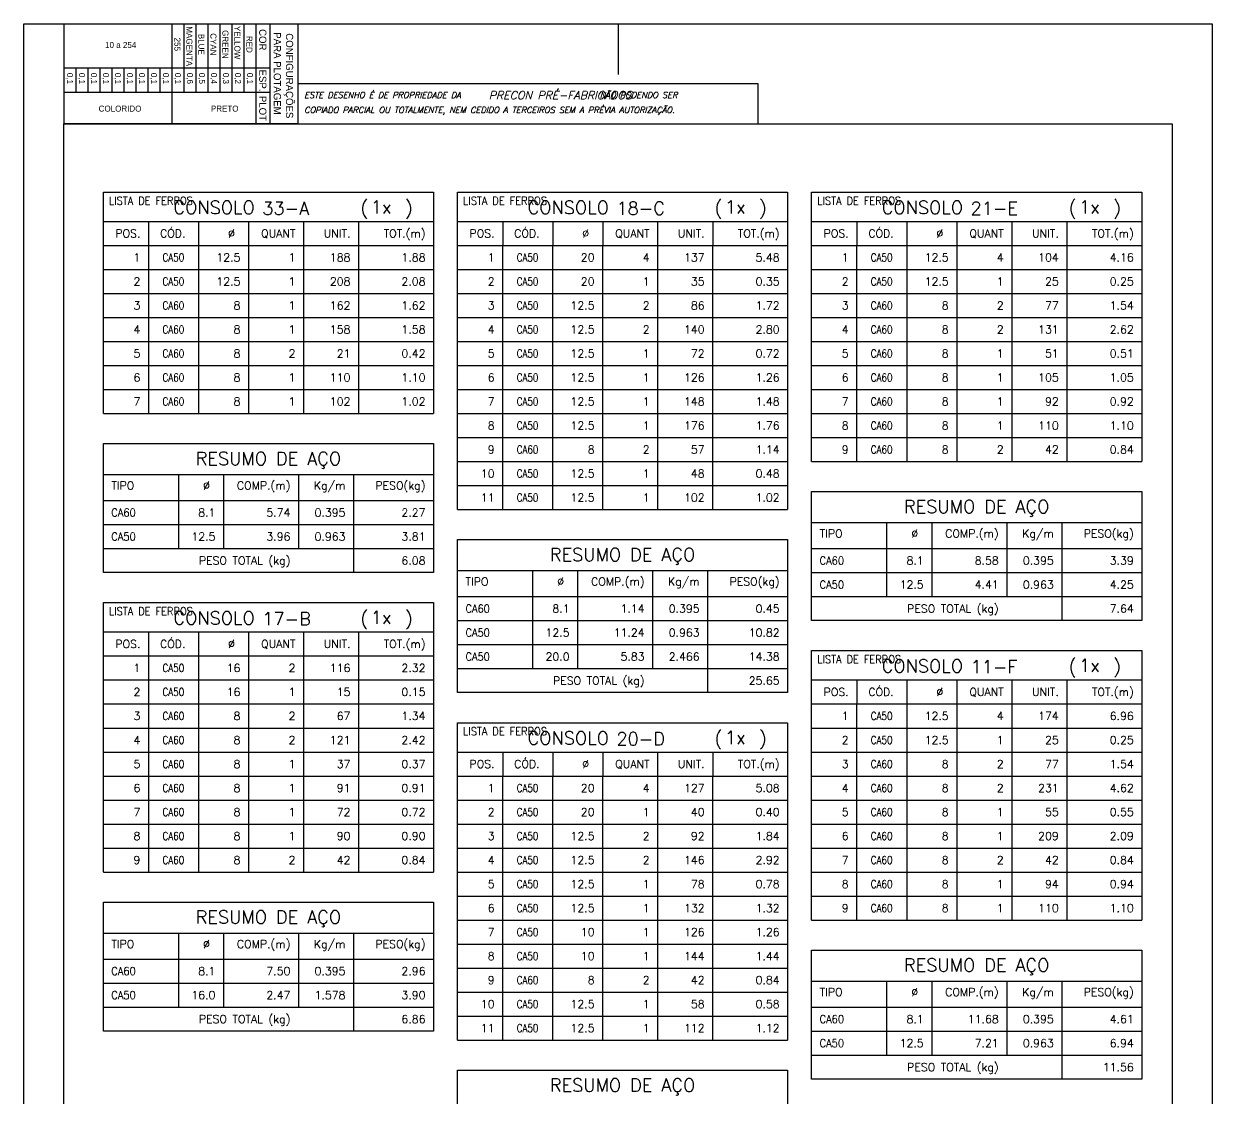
# Model space of a CAD drawing. Header units: centimetres. Extents: x 1658 to 27871, y 8240 to 11444.
# Drawn here: x 22993 to 25221, y 9430 to 11444 of the extents above; entities that cross this region are included whole.
import ezdxf
from ezdxf.enums import TextEntityAlignment as Align

# ---------------------------------------------------------------- set-up
doc = ezdxf.new("R2010")
doc.units = ezdxf.units.CM
doc.header["$LTSCALE"] = 50
doc.header["$MEASUREMENT"] = 0
for name, color, linetype in [('FORMATO-PRECON', 2, 'Continuous'), ('HACHURAS-PRECON', 1, 'Continuous'), ('LINHA-01-PRECON', 1, 'Continuous'), ('LINHA-02-PRECON', 2, 'Continuous'), ('ListaF', 3, 'Continuous'), ('TEXTO-35-PRECON', 5, 'Continuous')]:
    doc.layers.add(name, color=color, linetype=linetype)
doc.styles.add('R060', font='ACENT.shx', dxfattribs={"height": 75})
doc.styles.add('ROMANS', font='ROMANS.SHX', dxfattribs={"oblique": 15, "height": 3})
doc.styles.get("Standard").update_dxf_attribs({"font": 'romans.shx'})

# ---------------------------------------------------------------- blocks, each defined once
blk = doc.blocks.new('LISTA DE FERROS CONSOLO')
at = {"color": 2}
for p, q in [((0, 0), (0, 100)), ((0, 100), (618.8, 100)), ((618.8, 100), (618.8, 0)), ((0, 45), (618.8, 45)), ((84.7, 45), (84.7, 0)), ((178.5, 45), (178.5, 0)), ((272.2, 45), (272.2, 0)), ((375, 45), (375, 0)), ((478.5, 45), (478.5, 0)), ((0, 0), (618.8, 0))]:
    blk.add_line(p, q, dxfattribs=at)
at = {"color": 4}
blk.add_text(' CONSOLO', height=24.38, dxfattribs=at).set_placement((199.2, 71.2), align=Align.MIDDLE_CENTER)
for s, p in [('(', (481.6, 58.2)), (')', (565, 58.2))]:
    blk.add_text(s, height=24.4, dxfattribs=at).set_placement(p)
at = {"color": 2}
for s, p in [('POS.', (69.4, 22.5)), ('CÓD.', (153.8, 22.5)), ('Ø ', (256.9, 22.5)), ('QUANT', (360, 22.5)), ('UNIT.', (463.1, 22.5)), ('TOT.(m)', (603.8, 22.5))]:
    blk.add_text(s, height=15, dxfattribs=at).set_placement(p, align=Align.MIDDLE_RIGHT)
at = {"color": 4, "insert": (89.1, 91.3), "char_height": 15, "width": 150.567, "attachment_point": 2}
blk.add_mtext('{\\W0.9;LISTA DE FERROS}', dxfattribs=at)
at = {"color": 4}
for tag, p in [('C', (297.9, 57.6)), ('D', (501.2, 60))]:
    blk.add_attdef(tag, p, '', height=24.4, dxfattribs=at)
blk = doc.blocks.new('A$C0AF02B9D')
at = {"layer": 'FORMATO-PRECON', "color": 1}
for p, q in [((0, 585), (250, 585)), ((0, 0), (0, 585)), ((250, 585), (250, 0)), ((0, 480), (250, 480)), ((0, 450), (170.7, 450)), ((0, 420), (170.7, 420)), ((0, 390), (170.7, 390)), ((0, 360), (170.7, 360)), ((0, 330), (170.7, 330)), ((0, 300), (170.7, 300)), ((110.1, 240), (170.7, 240)), ((110.1, 210), (170.7, 210)), ((110.1, 180), (170.7, 180)), ((110.1, 150), (170.7, 150)), ((110.1, 150), (170.7, 150)), ((110.1, 120), (170.7, 120)), ((110.1, 120), (170.7, 120)), ((110.1, 90), (170.7, 90)), ((110.1, 90), (170.7, 90)), ((110.1, 60), (170.7, 60)), ((110.1, 60), (170.7, 60)), ((110.1, 30), (170.7, 30)), ((110.1, 30), (170.7, 30)), ((0, 0), (250, 0)), ((110.1, 0), (170.7, 0)), ((110.1, 0), (170.7, 0)), ((110.1, 0), (170.7, 0))]:
    blk.add_line(p, q, dxfattribs=at)
at = {"layer": 'FORMATO-PRECON'}
for p, q in [((0, 515), (250, 515)), ((110.1, 0), (110.1, 515)), ((170.7, 0), (170.7, 515)), ((0, 270), (250, 270))]:
    blk.add_line(p, q, dxfattribs=at)
at = {"layer": 'FORMATO-PRECON', "style": 'R060'}
for s, p in [('CONFIGURAÇÕES ', (133.4, 563.9)), ('PARA PLOTAGEM', (124.3, 533.7)), ('COR', (40, 497.3)), ('ESP.', (141.8, 497.3)), ('PLOT', (211.6, 497.3))]:
    blk.add_text(s, height=18, dxfattribs=at).set_placement(p, align=Align.MIDDLE)
at = {"layer": 'FORMATO-PRECON', "color": 1, "style": 'R060'}
for s, p in [('RED', (51.5, 464)), ('0,1', (136.5, 464)), ('YELLOW', (47.2, 434)), ('0,2', (136.5, 434)), ('GREEN', (51.5, 404)), ('0,3', (136.5, 404)), ('CYAN', (51.5, 374)), ('0,4', (136.5, 374)), ('BLUE', (51.5, 344)), ('0,5', (136.5, 344)), ('MAGENTA', (56.1, 314)), ('0,6', (136.5, 314)), ('255', (51.3, 284)), ('0,1', (136.5, 284)), ('0,1', (136.5, 254)), ('0,1', (136.5, 224)), ('0,1', (136.5, 194)), ('0,1', (136.5, 164)), ('0,1', (136.5, 134)), ('0,1', (136.5, 104)), ('0,1', (136.5, 74)), ('0,1', (136.5, 44)), ('0,1', (136.5, 14))]:
    blk.add_text(s, height=15, dxfattribs=at).set_placement(p, align=Align.MIDDLE)
for s, p in [('PRETO', (212, 402.1)), ('10 a 254', (53, 142.2)), ('COLORIDO', (212, 140.6))]:
    blk.add_text(s, height=15, rotation=90, dxfattribs=at).set_placement(p, align=Align.MIDDLE)
blk = doc.blocks.new('A$C432D58B7')
at = {"layer": 'LINHA-01-PRECON'}
blk.add_blockref('A$C0AF02B9D', (0, 0), dxfattribs=at)
blk = doc.blocks.new('A$C550964AD')
at = {"layer": 'LINHA-01-PRECON'}
blk.add_blockref('A$C432D58B7', (0, 0), dxfattribs=at)
blk = doc.blocks.new('A$C2E607E54')
at = {"layer": 'FORMATO-PRECON', "color": 6}
blk.add_line((1835, 4050), (685, 4050), dxfattribs=at)
at = {"layer": 'FORMATO-PRECON'}
for points in [[(0, 4200), (2970, 4200), (2970, 0), (0, 0)], [(685, 3950), (1835, 3950), (1835, 4050), (685, 4050)]]:
    blk.add_lwpolyline(points, close=True, dxfattribs=at)
blk.add_lwpolyline([(1485, 4200), (1485, 4073.6)], dxfattribs=at)
at = {"layer": 'FORMATO-PRECON', "color": 6}
blk.add_lwpolyline([(100, 3950), (2870, 3950), (2870, 100), (100, 100)], close=True, dxfattribs=at)
at = {"layer": 'TEXTO-35-PRECON', "rotation": 270}
blk.add_blockref('A$C550964AD', (100, 4200), dxfattribs=at)
at = {"layer": 'FORMATO-PRECON', "style": 'ROMANS', "oblique": 15}
for s, p in [('ESTE DESENHO É DE PROPRIEDADE DA                            NÃO PODENDO SER', (700.8, 4014.4)), ('COPIADO PARCIAL OU TOTALMENTE, NEM CEDIDO A TERCEIROS SEM A PRÉVIA AUTORIZAÇÃO.', (700.8, 3977))]:
    blk.add_text(s, height=15, dxfattribs=at).set_placement(p)
at = {"layer": 'FORMATO-PRECON', "color": 3, "style": 'ROMANS', "oblique": 15}
blk.add_text('PRECON PRÉ-FABRICADOS', height=20, dxfattribs=at).set_placement((1162, 4011.3))

msp = doc.modelspace()

# ---------------------------------------------------------------- linework, layer by layer
at = {"layer": 'ListaF', "color": 2}
for p, q in [((23142.24, 10713.39), (23142.24, 11028.39)), ((23142.24, 11028.39), (23760.99, 11028.39)), ((23226.61, 11028.39), (23226.61, 10713.39)), ((23320.36, 11028.39), (23320.36, 10713.39)), ((23414.11, 11028.39), (23414.11, 10713.39)), ((23517.24, 11028.39), (23517.24, 10713.39)), ((23620.36, 11028.39), (23620.36, 10713.39)), ((23760.99, 11028.39), (23760.99, 10713.39)), ((23805.99, 10533.39), (23805.99, 11028.39)), ((23805.99, 11028.39), (24424.74, 11028.39)), ((23890.36, 11028.39), (23890.36, 10533.39)), ((23984.11, 11028.39), (23984.11, 10533.39)), ((24077.86, 11028.39), (24077.86, 10533.39)), ((24180.99, 11028.39), (24180.99, 10533.39)), ((24284.11, 11028.39), (24284.11, 10533.39)), ((24424.74, 11028.39), (24424.74, 10533.39)), ((24469.74, 10623.39), (24469.74, 11028.39)), ((24469.74, 11028.39), (25088.49, 11028.39)), ((24554.11, 11028.39), (24554.11, 10623.39)), ((24647.86, 11028.39), (24647.86, 10623.39)), ((24741.61, 11028.39), (24741.61, 10623.39)), ((24844.74, 11028.39), (24844.74, 10623.39)), ((24947.86, 11028.39), (24947.86, 10623.39)), ((25088.49, 11028.39), (25088.49, 10623.39)), ((23142.24, 10983.39), (23760.99, 10983.39)), ((23805.99, 10983.39), (24424.74, 10983.39)), ((24469.74, 10983.39), (25088.49, 10983.39)), ((23142.24, 10938.39), (23760.99, 10938.39)), ((23805.99, 10938.39), (24424.74, 10938.39)), ((24469.74, 10938.39), (25088.49, 10938.39)), ((23142.24, 10893.39), (23760.99, 10893.39)), ((23805.99, 10893.39), (24424.74, 10893.39)), ((24469.74, 10893.39), (25088.49, 10893.39)), ((23142.24, 10848.39), (23760.99, 10848.39)), ((23805.99, 10848.39), (24424.74, 10848.39)), ((24469.74, 10848.39), (25088.49, 10848.39)), ((23142.24, 10803.39), (23760.99, 10803.39)), ((23805.99, 10803.39), (24424.74, 10803.39)), ((24469.74, 10803.39), (25088.49, 10803.39)), ((23142.24, 10758.39), (23760.99, 10758.39)), ((23805.99, 10758.39), (24424.74, 10758.39)), ((24469.74, 10758.39), (25088.49, 10758.39)), ((23142.24, 10713.39), (23760.99, 10713.39)), ((23805.99, 10713.39), (24424.74, 10713.39)), ((24469.74, 10713.39), (25088.49, 10713.39)), ((23142.24, 10415.19), (23142.24, 10657.14)), ((23142.24, 10657.14), (23760.99, 10657.14)), ((23760.99, 10657.14), (23760.99, 10415.19)), ((23805.99, 10668.39), (24424.74, 10668.39)), ((24469.74, 10668.39), (25088.49, 10668.39)), ((23805.99, 10623.39), (24424.74, 10623.39)), ((24469.74, 10623.39), (25088.49, 10623.39)), ((23142.24, 10599.01), (23760.99, 10599.01)), ((23282.86, 10599.01), (23282.86, 10460.19)), ((23367.24, 10599.01), (23367.24, 10460.19)), ((23507.86, 10599.01), (23507.86, 10460.19)), ((23610.99, 10599.01), (23610.99, 10415.19)), ((23805.99, 10578.39), (24424.74, 10578.39)), ((24469.74, 10325.19), (24469.74, 10567.14)), ((24469.74, 10567.14), (25088.49, 10567.14)), ((25088.49, 10567.14), (25088.49, 10325.19)), ((23142.24, 10550.26), (23760.99, 10550.26)), ((23805.99, 10533.39), (24424.74, 10533.39)), ((23142.24, 10505.19), (23760.99, 10505.19)), ((24469.74, 10509.01), (25088.49, 10509.01)), ((24610.36, 10509.01), (24610.36, 10370.19)), ((24694.74, 10509.01), (24694.74, 10370.19)), ((24835.36, 10509.01), (24835.36, 10370.19)), ((24938.49, 10509.01), (24938.49, 10325.19)), ((23805.99, 10190.19), (23805.99, 10477.14)), ((23805.99, 10477.14), (24424.74, 10477.14)), ((24424.74, 10477.14), (24424.74, 10190.19)), ((23142.24, 10460.19), (23760.99, 10460.19)), ((24469.74, 10460.26), (25088.49, 10460.26)), ((23760.99, 10415.19), (23142.24, 10415.19)), ((23805.99, 10419.01), (24424.74, 10419.01)), ((23946.61, 10419.01), (23946.61, 10235.19)), ((24030.99, 10419.01), (24030.99, 10235.19)), ((24171.61, 10419.01), (24171.61, 10235.19)), ((24274.74, 10419.01), (24274.74, 10190.19)), ((24469.74, 10415.19), (25088.49, 10415.19)), ((23805.99, 10370.26), (24424.74, 10370.26)), ((24469.74, 10370.19), (25088.49, 10370.19)), ((23805.99, 10325.19), (24424.74, 10325.19)), ((25088.49, 10325.19), (24469.74, 10325.19)), ((23805.99, 10280.19), (24424.74, 10280.19)), ((23142.24, 9853.94), (23142.24, 10258.94)), ((23142.24, 10258.94), (23760.99, 10258.94)), ((23226.61, 10258.94), (23226.61, 9853.94)), ((23320.36, 10258.94), (23320.36, 9853.94)), ((23414.11, 10258.94), (23414.11, 9853.94)), ((23517.24, 10258.94), (23517.24, 9853.94)), ((23620.36, 10258.94), (23620.36, 9853.94)), ((23760.99, 10258.94), (23760.99, 9853.94)), ((23805.99, 10235.19), (24424.74, 10235.19)), ((23142.24, 10213.94), (23760.99, 10213.94)), ((24424.74, 10190.19), (23805.99, 10190.19)), ((23142.24, 10168.94), (23760.99, 10168.94)), ((24469.74, 9763.94), (24469.74, 10168.94)), ((24469.74, 10168.94), (25088.49, 10168.94)), ((24554.11, 10168.94), (24554.11, 9763.94)), ((24647.86, 10168.94), (24647.86, 9763.94)), ((24741.61, 10168.94), (24741.61, 9763.94)), ((24844.74, 10168.94), (24844.74, 9763.94)), ((24947.86, 10168.94), (24947.86, 9763.94)), ((25088.49, 10168.94), (25088.49, 9763.94)), ((23142.24, 10123.94), (23760.99, 10123.94)), ((24469.74, 10123.94), (25088.49, 10123.94)), ((23142.24, 10078.94), (23760.99, 10078.94)), ((24469.74, 10078.94), (25088.49, 10078.94)), ((23142.24, 10033.94), (23760.99, 10033.94)), ((23805.99, 9538.94), (23805.99, 10033.94)), ((23805.99, 10033.94), (24424.74, 10033.94)), ((23890.36, 10033.94), (23890.36, 9538.94)), ((23984.11, 10033.94), (23984.11, 9538.94)), ((24077.86, 10033.94), (24077.86, 9538.94)), ((24180.99, 10033.94), (24180.99, 9538.94)), ((24284.11, 10033.94), (24284.11, 9538.94)), ((24424.74, 10033.94), (24424.74, 9538.94)), ((24469.74, 10033.94), (25088.49, 10033.94)), ((23142.24, 9988.94), (23760.99, 9988.94)), ((23805.99, 9988.94), (24424.74, 9988.94)), ((24469.74, 9988.94), (25088.49, 9988.94)), ((23142.24, 9943.94), (23760.99, 9943.94)), ((23805.99, 9943.94), (24424.74, 9943.94)), ((24469.74, 9943.94), (25088.49, 9943.94)), ((23142.24, 9898.94), (23760.99, 9898.94)), ((23805.99, 9898.94), (24424.74, 9898.94)), ((24469.74, 9898.94), (25088.49, 9898.94)), ((23142.24, 9853.94), (23760.99, 9853.94)), ((23805.99, 9853.94), (24424.74, 9853.94)), ((24469.74, 9853.94), (25088.49, 9853.94)), ((23805.99, 9808.94), (24424.74, 9808.94)), ((24469.74, 9808.94), (25088.49, 9808.94)), ((23142.24, 9555.74), (23142.24, 9797.69)), ((23142.24, 9797.69), (23760.99, 9797.69)), ((23760.99, 9797.69), (23760.99, 9555.74)), ((23805.99, 9763.94), (24424.74, 9763.94)), ((24469.74, 9763.94), (25088.49, 9763.94)), ((23142.24, 9739.56), (23760.99, 9739.56)), ((23282.86, 9739.56), (23282.86, 9600.74)), ((23367.24, 9739.56), (23367.24, 9600.74)), ((23507.86, 9739.56), (23507.86, 9600.74)), ((23610.99, 9739.56), (23610.99, 9555.74)), ((23805.99, 9718.94), (24424.74, 9718.94)), ((23142.24, 9690.81), (23760.99, 9690.81)), ((24469.74, 9465.74), (24469.74, 9707.69)), ((24469.74, 9707.69), (25088.49, 9707.69)), ((25088.49, 9707.69), (25088.49, 9465.74)), ((23805.99, 9673.94), (24424.74, 9673.94)), ((23142.24, 9645.74), (23760.99, 9645.74)), ((24469.74, 9649.56), (25088.49, 9649.56)), ((24610.36, 9649.56), (24610.36, 9510.74)), ((24694.74, 9649.56), (24694.74, 9510.74)), ((24835.36, 9649.56), (24835.36, 9510.74)), ((24938.49, 9649.56), (24938.49, 9465.74)), ((23805.99, 9628.94), (24424.74, 9628.94)), ((23142.24, 9600.74), (23760.99, 9600.74)), ((24469.74, 9600.81), (25088.49, 9600.81)), ((23805.99, 9583.94), (24424.74, 9583.94)), ((23760.99, 9555.74), (23142.24, 9555.74)), ((23805.99, 9538.94), (24424.74, 9538.94)), ((24469.74, 9555.74), (25088.49, 9555.74)), ((24469.74, 9510.74), (25088.49, 9510.74)), ((23805.99, 9150.74), (23805.99, 9482.69)), ((23805.99, 9482.69), (24424.74, 9482.69)), ((24424.74, 9482.69), (24424.74, 9150.74)), ((25088.49, 9465.74), (24469.74, 9465.74))]:
    msp.add_line(p, q, dxfattribs=at)

# ---------------------------------------------------------------- block references
at = {"layer": 'HACHURAS-PRECON', "xscale": 0.7499999999999996, "yscale": 0.7499999999999996, "zscale": 0.7499999999999996}
msp.add_blockref('A$C2E607E54', (22993.06, 8293.94), dxfattribs=at)
at = {"layer": 'LINHA-02-PRECON'}
for p, values in [((23142.24, 11028.39), {'D': '1x', 'C': '33-A'}), ((23805.99, 11028.39), {'D': '1x', 'C': '18-C'}), ((24469.74, 11028.39), {'D': '1x', 'C': '21-E'}), ((23142.24, 10258.94), {'D': '1x', 'C': '17-B'}), ((24469.74, 10168.94), {'D': '1x', 'C': '11-F'}), ((23805.99, 10033.94), {'D': '1x', 'C': '20-D'})]:
    msp.add_blockref('LISTA DE FERROS CONSOLO', p, dxfattribs=at).add_auto_attribs(values)

# ---------------------------------------------------------------- texts
at = {"layer": 'ListaF', "color": 4}
for p in [(23451.61, 10629.01), (24779.11, 10539.01), (24115.36, 10449.01), (23451.61, 9769.56), (24779.11, 9679.56), (24115.36, 9454.56)]:
    msp.add_text('RESUMO DE AÇO', height=24.375, dxfattribs=at).set_placement(p, align=Align.MIDDLE_CENTER)
at = {"layer": 'ListaF', "color": 2}
for p in [(23157.24, 10578.39), (24484.74, 10488.39), (23820.99, 10398.39), (23157.24, 9718.94), (24484.74, 9628.94)]:
    msp.add_text('TIPO', height=15, dxfattribs=at).set_placement(p, align=Align.MIDDLE_LEFT)
for s, p in [('Ø ', (23352.24, 10578.39)), ('COMP.(m)', (23492.86, 10578.39)), ('Kg/m', (23595.99, 10578.39)), ('PESO(kg)', (23745.99, 10578.39)), ('Ø ', (24679.74, 10488.39)), ('COMP.(m)', (24820.36, 10488.39)), ('Kg/m', (24923.49, 10488.39)), ('PESO(kg)', (25073.49, 10488.39)), ('Ø ', (24015.99, 10398.39)), ('COMP.(m)', (24156.61, 10398.39)), ('Kg/m', (24259.74, 10398.39)), ('PESO(kg)', (24409.74, 10398.39)), ('Ø ', (23352.24, 9718.94)), ('COMP.(m)', (23492.86, 9718.94)), ('Kg/m', (23595.99, 9718.94)), ('PESO(kg)', (23745.99, 9718.94)), ('Ø ', (24679.74, 9628.94)), ('COMP.(m)', (24820.36, 9628.94)), ('Kg/m', (24923.49, 9628.94)), ('PESO(kg)', (25073.49, 9628.94))]:
    msp.add_text(s, height=15, dxfattribs=at).set_placement(p, align=Align.MIDDLE_RIGHT)
at = {"layer": 'ListaF', "color": 3, "width": 0.9}
for s, p in [('CA60', (23157.24, 10527.69)), ('CA50', (23157.24, 10482.69)), ('CA60', (24484.74, 10437.69)), ('CA50', (24484.74, 10392.69)), ('CA60', (23820.99, 10347.69)), ('CA50', (23820.99, 10302.69)), ('CA50', (23820.99, 10257.69)), ('CA60', (23157.24, 9668.24)), ('CA50', (23157.24, 9623.24)), ('CA60', (24484.74, 9578.24)), ('CA50', (24484.74, 9533.24))]:
    msp.add_text(s, height=15, dxfattribs=at).set_placement(p, align=Align.MIDDLE_LEFT)
at = {"layer": 'ListaF', "color": 3}
for s, p in [('8.1', (23352.24, 10527.69)), ('5.74', (23492.86, 10527.69)), ('0.395', (23595.99, 10527.69)), ('2.27', (23745.99, 10527.69)), ('12.5', (23352.24, 10482.69)), ('3.96', (23492.86, 10482.69)), ('0.963', (23595.99, 10482.69)), ('3.81', (23745.99, 10482.69)), ('PESO TOTAL (kg)', (23492.86, 10437.69)), ('6.08', (23745.99, 10437.69)), ('8.1', (24679.74, 10437.69)), ('8.58', (24820.36, 10437.69)), ('0.395', (24923.49, 10437.69)), ('3.39', (25073.49, 10437.69)), ('12.5', (24679.74, 10392.69)), ('4.41', (24820.36, 10392.69)), ('0.963', (24923.49, 10392.69)), ('4.25', (25073.49, 10392.69)), ('PESO TOTAL (kg)', (24820.36, 10347.69)), ('8.1', (24015.99, 10347.69)), ('1.14', (24156.61, 10347.69)), ('0.395', (24259.74, 10347.69)), ('0.45', (24409.74, 10347.69)), ('7.64', (25073.49, 10347.69)), ('12.5', (24015.99, 10302.69)), ('11.24', (24156.61, 10302.69)), ('0.963', (24259.74, 10302.69)), ('10.82', (24409.74, 10302.69)), ('20.0', (24015.99, 10257.69)), ('5.83', (24156.61, 10257.69)), ('2.466', (24259.74, 10257.69)), ('14.38', (24409.74, 10257.69)), ('PESO TOTAL (kg)', (24156.61, 10212.69)), ('25.65', (24409.74, 10212.69)), ('8.1', (23352.24, 9668.24)), ('7.50', (23492.86, 9668.24)), ('0.395', (23595.99, 9668.24)), ('2.96', (23745.99, 9668.24)), ('16.0', (23352.24, 9623.24)), ('2.47', (23492.86, 9623.24)), ('1.578', (23595.99, 9623.24)), ('3.90', (23745.99, 9623.24)), ('PESO TOTAL (kg)', (23492.86, 9578.24)), ('6.86', (23745.99, 9578.24)), ('8.1', (24679.74, 9578.24)), ('11.68', (24820.36, 9578.24)), ('0.395', (24923.49, 9578.24)), ('4.61', (25073.49, 9578.24)), ('12.5', (24679.74, 9533.24)), ('7.21', (24820.36, 9533.24)), ('0.963', (24923.49, 9533.24)), ('6.94', (25073.49, 9533.24)), ('PESO TOTAL (kg)', (24820.36, 9488.24)), ('11.56', (25073.49, 9488.24))]:
    msp.add_text(s, height=15, dxfattribs=at).set_placement(p, align=Align.MIDDLE_RIGHT)
at = {"layer": 'ListaF', "color": 3, "char_height": 15}
for s, insert, attachment_point in [('1', (23211.61, 11005.89), 6), ('{\\W0.8;CA50}', (23273.49, 11005.89), 5), ('12.5', (23399.11, 11005.89), 6), ('1', (23502.24, 11005.89), 6), ('188', (23605.36, 11005.89), 6), ('1.88', (23745.99, 11005.89), 6), ('1', (23875.36, 11005.89), 6), ('{\\W0.8;CA50}', (23937.24, 11005.89), 5), ('20', (24062.86, 11005.89), 6), ('4', (24165.99, 11005.89), 6), ('137', (24269.11, 11005.89), 6), ('5.48', (24409.74, 11005.89), 6), ('1', (24539.11, 11005.89), 6), ('{\\W0.8;CA50}', (24600.99, 11005.89), 5), ('12.5', (24726.61, 11005.89), 6), ('4', (24829.74, 11005.89), 6), ('104', (24932.86, 11005.89), 6), ('4.16', (25073.49, 11005.89), 6), ('2', (23211.61, 10960.89), 6), ('{\\W0.8;CA50}', (23273.49, 10960.89), 5), ('12.5', (23399.11, 10960.89), 6), ('1', (23502.24, 10960.89), 6), ('208', (23605.36, 10960.89), 6), ('2.08', (23745.99, 10960.89), 6), ('2', (23875.36, 10960.89), 6), ('{\\W0.8;CA50}', (23937.24, 10960.89), 5), ('20', (24062.86, 10960.89), 6), ('1', (24165.99, 10960.89), 6), ('35', (24269.11, 10960.89), 6), ('0.35', (24409.74, 10960.89), 6), ('2', (24539.11, 10960.89), 6), ('{\\W0.8;CA50}', (24600.99, 10960.89), 5), ('12.5', (24726.61, 10960.89), 6), ('1', (24829.74, 10960.89), 6), ('25', (24932.86, 10960.89), 6), ('0.25', (25073.49, 10960.89), 6), ('3', (23211.61, 10915.89), 6), ('{\\W0.8;CA60}', (23273.49, 10915.89), 5), ('8', (23399.11, 10915.89), 6), ('1', (23502.24, 10915.89), 6), ('162', (23605.36, 10915.89), 6), ('1.62', (23745.99, 10915.89), 6), ('3', (23875.36, 10915.89), 6), ('{\\W0.8;CA50}', (23937.24, 10915.89), 5), ('12.5', (24062.86, 10915.89), 6), ('2', (24165.99, 10915.89), 6), ('86', (24269.11, 10915.89), 6), ('1.72', (24409.74, 10915.89), 6), ('3', (24539.11, 10915.89), 6), ('{\\W0.8;CA60}', (24600.99, 10915.89), 5), ('8', (24726.61, 10915.89), 6), ('2', (24829.74, 10915.89), 6), ('77', (24932.86, 10915.89), 6), ('1.54', (25073.49, 10915.89), 6), ('4', (23211.61, 10870.89), 6), ('{\\W0.8;CA60}', (23273.49, 10870.89), 5), ('8', (23399.11, 10870.89), 6), ('1', (23502.24, 10870.89), 6), ('158', (23605.36, 10870.89), 6), ('1.58', (23745.99, 10870.89), 6), ('4', (23875.36, 10870.89), 6), ('{\\W0.8;CA50}', (23937.24, 10870.89), 5), ('12.5', (24062.86, 10870.89), 6), ('2', (24165.99, 10870.89), 6), ('140', (24269.11, 10870.89), 6), ('2.80', (24409.74, 10870.89), 6), ('4', (24539.11, 10870.89), 6), ('{\\W0.8;CA60}', (24600.99, 10870.89), 5), ('8', (24726.61, 10870.89), 6), ('2', (24829.74, 10870.89), 6), ('131', (24932.86, 10870.89), 6), ('2.62', (25073.49, 10870.89), 6), ('5', (23211.61, 10825.89), 6), ('{\\W0.8;CA60}', (23273.49, 10825.89), 5), ('8', (23399.11, 10825.89), 6), ('2', (23502.24, 10825.89), 6), ('21', (23605.36, 10825.89), 6), ('0.42', (23745.99, 10825.89), 6), ('5', (23875.36, 10825.89), 6), ('{\\W0.8;CA50}', (23937.24, 10825.89), 5), ('12.5', (24062.86, 10825.89), 6), ('1', (24165.99, 10825.89), 6), ('72', (24269.11, 10825.89), 6), ('0.72', (24409.74, 10825.89), 6), ('5', (24539.11, 10825.89), 6), ('{\\W0.8;CA60}', (24600.99, 10825.89), 5), ('8', (24726.61, 10825.89), 6), ('1', (24829.74, 10825.89), 6), ('51', (24932.86, 10825.89), 6), ('0.51', (25073.49, 10825.89), 6), ('6', (23211.61, 10780.89), 6), ('{\\W0.8;CA60}', (23273.49, 10780.89), 5), ('8', (23399.11, 10780.89), 6), ('1', (23502.24, 10780.89), 6), ('110', (23605.36, 10780.89), 6), ('1.10', (23745.99, 10780.89), 6), ('6', (23875.36, 10780.89), 6), ('{\\W0.8;CA50}', (23937.24, 10780.89), 5), ('12.5', (24062.86, 10780.89), 6), ('1', (24165.99, 10780.89), 6), ('126', (24269.11, 10780.89), 6), ('1.26', (24409.74, 10780.89), 6), ('6', (24539.11, 10780.89), 6), ('{\\W0.8;CA60}', (24600.99, 10780.89), 5), ('8', (24726.61, 10780.89), 6), ('1', (24829.74, 10780.89), 6), ('105', (24932.86, 10780.89), 6), ('1.05', (25073.49, 10780.89), 6), ('7', (23211.61, 10735.89), 6), ('{\\W0.8;CA60}', (23273.49, 10735.89), 5), ('8', (23399.11, 10735.89), 6), ('1', (23502.24, 10735.89), 6), ('102', (23605.36, 10735.89), 6), ('1.02', (23745.99, 10735.89), 6), ('7', (23875.36, 10735.89), 6), ('{\\W0.8;CA50}', (23937.24, 10735.89), 5), ('12.5', (24062.86, 10735.89), 6), ('1', (24165.99, 10735.89), 6), ('148', (24269.11, 10735.89), 6), ('1.48', (24409.74, 10735.89), 6), ('7', (24539.11, 10735.89), 6), ('{\\W0.8;CA60}', (24600.99, 10735.89), 5), ('8', (24726.61, 10735.89), 6), ('1', (24829.74, 10735.89), 6), ('92', (24932.86, 10735.89), 6), ('0.92', (25073.49, 10735.89), 6), ('8', (23875.36, 10690.89), 6), ('{\\W0.8;CA50}', (23937.24, 10690.89), 5), ('12.5', (24062.86, 10690.89), 6), ('1', (24165.99, 10690.89), 6), ('176', (24269.11, 10690.89), 6), ('1.76', (24409.74, 10690.89), 6), ('8', (24539.11, 10690.89), 6), ('{\\W0.8;CA60}', (24600.99, 10690.89), 5), ('8', (24726.61, 10690.89), 6), ('1', (24829.74, 10690.89), 6), ('110', (24932.86, 10690.89), 6), ('1.10', (25073.49, 10690.89), 6), ('9', (23875.36, 10645.89), 6), ('{\\W0.8;CA60}', (23937.24, 10645.89), 5), ('8', (24062.86, 10645.89), 6), ('2', (24165.99, 10645.89), 6), ('57', (24269.11, 10645.89), 6), ('1.14', (24409.74, 10645.89), 6), ('9', (24539.11, 10645.89), 6), ('{\\W0.8;CA60}', (24600.99, 10645.89), 5), ('8', (24726.61, 10645.89), 6), ('2', (24829.74, 10645.89), 6), ('42', (24932.86, 10645.89), 6), ('0.84', (25073.49, 10645.89), 6), ('10', (23875.36, 10600.89), 6), ('{\\W0.8;CA50}', (23937.24, 10600.89), 5), ('12.5', (24062.86, 10600.89), 6), ('1', (24165.99, 10600.89), 6), ('48', (24269.11, 10600.89), 6), ('0.48', (24409.74, 10600.89), 6), ('11', (23875.36, 10555.89), 6), ('{\\W0.8;CA50}', (23937.24, 10555.89), 5), ('12.5', (24062.86, 10555.89), 6), ('1', (24165.99, 10555.89), 6), ('102', (24269.11, 10555.89), 6), ('1.02', (24409.74, 10555.89), 6), ('1', (23211.61, 10236.44), 6), ('{\\W0.8;CA50}', (23273.49, 10236.44), 5), ('16', (23399.11, 10236.44), 6), ('2', (23502.24, 10236.44), 6), ('116', (23605.36, 10236.44), 6), ('2.32', (23745.99, 10236.44), 6), ('2', (23211.61, 10191.44), 6), ('{\\W0.8;CA50}', (23273.49, 10191.44), 5), ('16', (23399.11, 10191.44), 6), ('1', (23502.24, 10191.44), 6), ('15', (23605.36, 10191.44), 6), ('0.15', (23745.99, 10191.44), 6), ('3', (23211.61, 10146.44), 6), ('{\\W0.8;CA60}', (23273.49, 10146.44), 5), ('8', (23399.11, 10146.44), 6), ('2', (23502.24, 10146.44), 6), ('67', (23605.36, 10146.44), 6), ('1.34', (23745.99, 10146.44), 6), ('1', (24539.11, 10146.44), 6), ('{\\W0.8;CA50}', (24600.99, 10146.44), 5), ('12.5', (24726.61, 10146.44), 6), ('4', (24829.74, 10146.44), 6), ('174', (24932.86, 10146.44), 6), ('6.96', (25073.49, 10146.44), 6), ('4', (23211.61, 10101.44), 6), ('{\\W0.8;CA60}', (23273.49, 10101.44), 5), ('8', (23399.11, 10101.44), 6), ('2', (23502.24, 10101.44), 6), ('121', (23605.36, 10101.44), 6), ('2.42', (23745.99, 10101.44), 6), ('2', (24539.11, 10101.44), 6), ('{\\W0.8;CA50}', (24600.99, 10101.44), 5), ('12.5', (24726.61, 10101.44), 6), ('1', (24829.74, 10101.44), 6), ('25', (24932.86, 10101.44), 6), ('0.25', (25073.49, 10101.44), 6), ('5', (23211.61, 10056.44), 6), ('{\\W0.8;CA60}', (23273.49, 10056.44), 5), ('8', (23399.11, 10056.44), 6), ('1', (23502.24, 10056.44), 6), ('37', (23605.36, 10056.44), 6), ('0.37', (23745.99, 10056.44), 6), ('3', (24539.11, 10056.44), 6), ('{\\W0.8;CA60}', (24600.99, 10056.44), 5), ('8', (24726.61, 10056.44), 6), ('2', (24829.74, 10056.44), 6), ('77', (24932.86, 10056.44), 6), ('1.54', (25073.49, 10056.44), 6), ('6', (23211.61, 10011.44), 6), ('{\\W0.8;CA60}', (23273.49, 10011.44), 5), ('8', (23399.11, 10011.44), 6), ('1', (23502.24, 10011.44), 6), ('91', (23605.36, 10011.44), 6), ('0.91', (23745.99, 10011.44), 6), ('1', (23875.36, 10011.44), 6), ('{\\W0.8;CA50}', (23937.24, 10011.44), 5), ('20', (24062.86, 10011.44), 6), ('4', (24165.99, 10011.44), 6), ('127', (24269.11, 10011.44), 6), ('5.08', (24409.74, 10011.44), 6), ('4', (24539.11, 10011.44), 6), ('{\\W0.8;CA60}', (24600.99, 10011.44), 5), ('8', (24726.61, 10011.44), 6), ('2', (24829.74, 10011.44), 6), ('231', (24932.86, 10011.44), 6), ('4.62', (25073.49, 10011.44), 6), ('7', (23211.61, 9966.44), 6), ('{\\W0.8;CA60}', (23273.49, 9966.44), 5), ('8', (23399.11, 9966.44), 6), ('1', (23502.24, 9966.44), 6), ('72', (23605.36, 9966.44), 6), ('0.72', (23745.99, 9966.44), 6), ('2', (23875.36, 9966.44), 6), ('{\\W0.8;CA50}', (23937.24, 9966.44), 5), ('20', (24062.86, 9966.44), 6), ('1', (24165.99, 9966.44), 6), ('40', (24269.11, 9966.44), 6), ('0.40', (24409.74, 9966.44), 6), ('5', (24539.11, 9966.44), 6), ('{\\W0.8;CA60}', (24600.99, 9966.44), 5), ('8', (24726.61, 9966.44), 6), ('1', (24829.74, 9966.44), 6), ('55', (24932.86, 9966.44), 6), ('0.55', (25073.49, 9966.44), 6), ('8', (23211.61, 9921.44), 6), ('{\\W0.8;CA60}', (23273.49, 9921.44), 5), ('8', (23399.11, 9921.44), 6), ('1', (23502.24, 9921.44), 6), ('90', (23605.36, 9921.44), 6), ('0.90', (23745.99, 9921.44), 6), ('3', (23875.36, 9921.44), 6), ('{\\W0.8;CA50}', (23937.24, 9921.44), 5), ('12.5', (24062.86, 9921.44), 6), ('2', (24165.99, 9921.44), 6), ('92', (24269.11, 9921.44), 6), ('1.84', (24409.74, 9921.44), 6), ('6', (24539.11, 9921.44), 6), ('{\\W0.8;CA60}', (24600.99, 9921.44), 5), ('8', (24726.61, 9921.44), 6), ('1', (24829.74, 9921.44), 6), ('209', (24932.86, 9921.44), 6), ('2.09', (25073.49, 9921.44), 6), ('9', (23211.61, 9876.44), 6), ('{\\W0.8;CA60}', (23273.49, 9876.44), 5), ('8', (23399.11, 9876.44), 6), ('2', (23502.24, 9876.44), 6), ('42', (23605.36, 9876.44), 6), ('0.84', (23745.99, 9876.44), 6), ('4', (23875.36, 9876.44), 6), ('{\\W0.8;CA50}', (23937.24, 9876.44), 5), ('12.5', (24062.86, 9876.44), 6), ('2', (24165.99, 9876.44), 6), ('146', (24269.11, 9876.44), 6), ('2.92', (24409.74, 9876.44), 6), ('7', (24539.11, 9876.44), 6), ('{\\W0.8;CA60}', (24600.99, 9876.44), 5), ('8', (24726.61, 9876.44), 6), ('2', (24829.74, 9876.44), 6), ('42', (24932.86, 9876.44), 6), ('0.84', (25073.49, 9876.44), 6), ('5', (23875.36, 9831.44), 6), ('{\\W0.8;CA50}', (23937.24, 9831.44), 5), ('12.5', (24062.86, 9831.44), 6), ('1', (24165.99, 9831.44), 6), ('78', (24269.11, 9831.44), 6), ('0.78', (24409.74, 9831.44), 6), ('8', (24539.11, 9831.44), 6), ('{\\W0.8;CA60}', (24600.99, 9831.44), 5), ('8', (24726.61, 9831.44), 6), ('1', (24829.74, 9831.44), 6), ('94', (24932.86, 9831.44), 6), ('0.94', (25073.49, 9831.44), 6), ('6', (23875.36, 9786.44), 6), ('{\\W0.8;CA50}', (23937.24, 9786.44), 5), ('12.5', (24062.86, 9786.44), 6), ('1', (24165.99, 9786.44), 6), ('132', (24269.11, 9786.44), 6), ('1.32', (24409.74, 9786.44), 6), ('9', (24539.11, 9786.44), 6), ('{\\W0.8;CA60}', (24600.99, 9786.44), 5), ('8', (24726.61, 9786.44), 6), ('1', (24829.74, 9786.44), 6), ('110', (24932.86, 9786.44), 6), ('1.10', (25073.49, 9786.44), 6), ('7', (23875.36, 9741.44), 6), ('{\\W0.8;CA50}', (23937.24, 9741.44), 5), ('10', (24062.86, 9741.44), 6), ('1', (24165.99, 9741.44), 6), ('126', (24269.11, 9741.44), 6), ('1.26', (24409.74, 9741.44), 6), ('8', (23875.36, 9696.44), 6), ('{\\W0.8;CA50}', (23937.24, 9696.44), 5), ('10', (24062.86, 9696.44), 6), ('1', (24165.99, 9696.44), 6), ('144', (24269.11, 9696.44), 6), ('1.44', (24409.74, 9696.44), 6), ('9', (23875.36, 9651.44), 6), ('{\\W0.8;CA60}', (23937.24, 9651.44), 5), ('8', (24062.86, 9651.44), 6), ('2', (24165.99, 9651.44), 6), ('42', (24269.11, 9651.44), 6), ('0.84', (24409.74, 9651.44), 6), ('10', (23875.36, 9606.44), 6), ('{\\W0.8;CA50}', (23937.24, 9606.44), 5), ('12.5', (24062.86, 9606.44), 6), ('1', (24165.99, 9606.44), 6), ('58', (24269.11, 9606.44), 6), ('0.58', (24409.74, 9606.44), 6), ('11', (23875.36, 9561.44), 6), ('{\\W0.8;CA50}', (23937.24, 9561.44), 5), ('12.5', (24062.86, 9561.44), 6), ('1', (24165.99, 9561.44), 6), ('112', (24269.11, 9561.44), 6), ('1.12', (24409.74, 9561.44), 6)]:
    msp.add_mtext(s, dxfattribs=dict(at, insert=insert, attachment_point=attachment_point))

doc.saveas('drawing.dxf')
